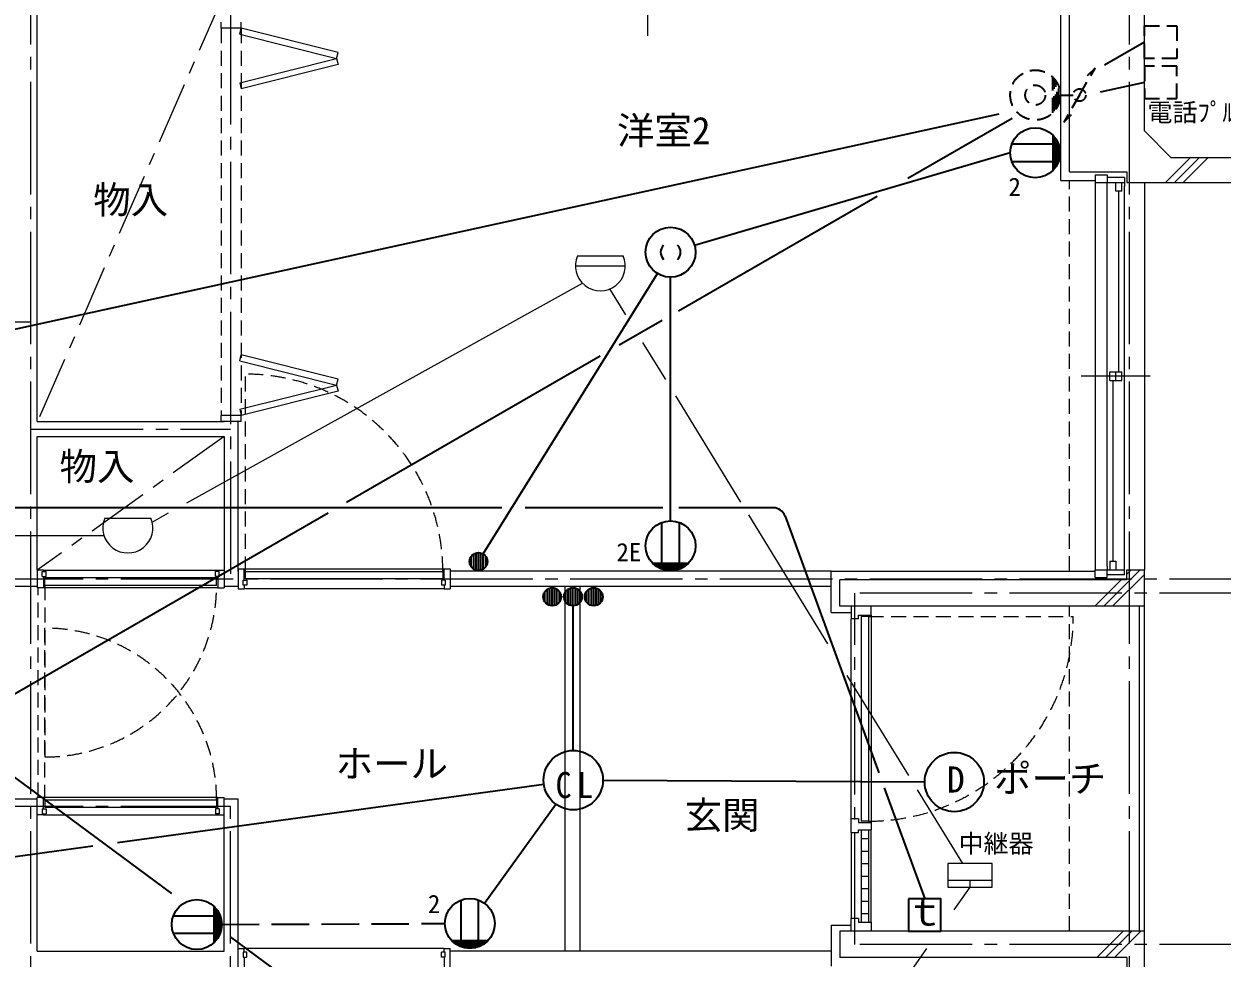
# Model space of a CAD drawing. Units: millimetres at full size, sheet at 1:50; details may follow other scales. Extents: x -9674 to 9699, y -6794 to 6791.
# Drawn here: x 1870 to 6668, y -145 to 3595 of the extents above; entities that cross this region are included whole.
import ezdxf
from ezdxf.enums import TextEntityAlignment as Align

# ---------------------------------------------------------------- set-up
doc = ezdxf.new("R2010")
doc.units = ezdxf.units.MM
doc.header["$LTSCALE"] = 50
for name, pattern in [('CHAIN1', [8, 5, -1, 1, -1]), ('CHAIN2', [12, 9, -1, 1, -1]), ('DASHED1', [1.8, 1.2, -0.6]), ('DASHED3', [4, 3, -1])]:
    doc.linetypes.add(name, pattern=pattern)
for name, color, linetype, lineweight in [('1-0_芯', 134, 'CHAIN2', 9), ('1-1_躯体', 134, 'Continuous', 9), ('1-2_間仕切', 134, 'Continuous', 9), ('1-3_建具', 134, 'Continuous', 9), ('1-5_設備', 134, 'Continuous', 9), ('1-6_ﾊﾞﾙｺﾆｰ・階段', 134, 'Continuous', 9), ('1-7_その他', 134, 'DASHED1', 9), ('1-8_ハッチ', 134, 'Continuous', 9), ('1-C_梁', 134, 'DASHED1', 9), ('2-0_芯', 2, 'Continuous', 35), ('2-E', 2, 'Continuous', 35), ('3-0', 3, 'DASHED1', 35), ('3-2', 3, 'DASHED1', 35), ('3-3', 1, 'Continuous', 25), ('3-E', 3, 'Continuous', 35)]:
    doc.layers.add(name, color=color, linetype=linetype, lineweight=lineweight)
doc.layers.add('1-A_文字', color=134, linetype='Continuous')
doc.styles.add('ＭＳ ゴシック', font='')
doc.styles.get('ＭＳ ゴシック').set_extended_font_data('MS Gothic')

msp = doc.modelspace()

# ---------------------------------------------------------------- linework, layer by layer
at = {"layer": '1-0_芯'}
for p, q in [((1897.5, -3087.09), (1897.5, 4842.91)), ((2697.5, 4842.91), (2697.5, 1372.91)), ((6297.5, -3087.09), (6297.5, 4842.91)), ((-2.5, 2402.91), (1897.5, 2402.91)), ((1897.5, 1972.91), (2697.5, 1972.91)), ((-8542.5, 1372.91), (8067.5, 1372.91)), ((5197.5, -90.59), (5197.5, 1316.41)), ((8067.5, 1316.41), (5197.5, 1316.41)), ((-8542.5, 462.91), (2697.5, 462.91)), ((2697.5, -3087.09), (2697.5, 462.91)), ((8067.5, -90.59), (5197.5, -90.59))]:
    msp.add_line(p, q, dxfattribs=at)
at = {"layer": '1-1_躯体'}
for p, q in [((6357.5, 3166.98), (6357.5, 4212.91)), ((6057.5, 3002.91), (6057.5, 3752.91)), ((6057.5, 3002.91), (6287.5, 3002.91)), ((6287.5, 3002.91), (6287.5, 2960.91)), ((6287.5, 2960.91), (6872.5, 2960.91)), ((6357.5, 1263.91), (6357.5, 1408.94)), ((6287.5, 1368.91), (5137.5, 1368.91)), ((6287.5, -143.09), (5137.5, -143.09)), ((6287.5, -143.09), (6287.5, -187.06))]:
    msp.add_line(p, q, dxfattribs=at)
for points in [[(6357.5, 3166.98), (6463.57, 3060.91), (6822.5, 3060.91)], [(6287.5, 1368.91), (6287.5, 1408.94), (6357.5, 1408.94)], [(6357.5, 1263.91), (5137.5, 1263.91), (5137.5, 1368.91)], [(6357.5, -38.09), (5137.5, -38.09), (5137.5, -143.09)], [(6287.5, -187.06), (6357.5, -187.06), (6357.5, -38.09)]]:
    msp.add_lwpolyline(points, dxfattribs=at)
at = {"layer": '1-2_間仕切'}
for p, q in [((1923.5, 2002.91), (1923.5, 3717.91)), ((1923.5, 2002.91), (2671.5, 2002.91)), ((2727.5, 1403.91), (2727.5, 2002.91)), ((1923.5, 1407.91), (1923.5, 1942.91)), ((5102.5, 1403.91), (3577.5, 1403.91)), ((1923.5, 1342.91), (97.5, 1342.91)), ((2727.5, 1342.91), (2671.5, 1342.91)), ((5102.5, 1342.91), (3577.5, 1342.91)), ((967.5, 492.91), (1923.5, 492.91)), ((1923.5, -117.09), (1923.5, 492.91)), ((2671.5, 492.91), (2727.5, 492.91)), ((2671.5, -117.09), (2671.5, 492.91)), ((2727.5, -117.09), (2727.5, 492.91)), ((1923.5, -117.09), (2671.5, -117.09)), ((5102.5, -117.09), (3577.5, -117.09))]:
    msp.add_line(p, q, dxfattribs=at)
msp.add_lwpolyline([(1923.5, 1942.91), (2671.5, 1942.91), (2671.5, 1402.91)], dxfattribs=at)
at = {"layer": '1-3_建具'}
for p, q in [((2740, 3577.91), (2740, 3602.91)), ((2733.94, 3553.66), (2740, 3577.91)), ((2733.94, 3359.63), (3121.99, 3456.65)), ((3121.99, 3456.65), (3128.06, 3432.39)), ((3128.06, 3432.39), (2740, 3335.38)), ((2733.94, 3359.63), (2740, 3335.38)), ((6160.5, 2990.91), (6161.53, 2990.91)), ((6160.5, 2990.91), (6207.5, 2990.91)), ((6207.5, 2990.91), (6207.5, 2960.91)), ((6277.5, 2980.91), (6207.5, 2980.91)), ((6277.5, 2980.91), (6277.5, 2945.91)), ((6160.5, 2960.91), (6160.5, 1408.94)), ((6207.5, 2960.91), (6277.5, 2960.91)), ((6207.5, 2945.91), (6207.5, 2960.91)), ((6207.5, 1423.94), (6207.5, 2945.91)), ((6266.5, 2925.91), (6266.5, 2960.91)), ((6277.5, 1423.94), (6277.5, 2945.91)), ((6357.5, 2960.91), (6357.5, 1408.94)), ((6254.5, 2202.42), (6254.5, 2925.91)), ((2733.94, 2246.2), (2740, 2270.45)), ((3128.06, 2173.43), (2740, 2270.45)), ((2733.94, 2246.2), (3121.99, 2149.18)), ((3121.99, 2149.18), (3128.06, 2173.43)), ((6380.98, 2184.92), (6104.02, 2184.92)), ((6218.5, 2167.42), (6218.5, 2202.42)), ((6218.5, 2202.42), (6266.5, 2202.42)), ((6218.5, 2167.42), (6266.5, 2167.42)), ((6230.5, 2167.42), (6230.5, 1443.94)), ((6242.5, 2167.42), (6242.5, 2202.42)), ((6266.5, 2167.42), (6266.5, 2202.42)), ((2740, 2027.91), (2660, 2027.91)), ((2660, 2002.91), (2660, 2027.91)), ((2733.94, 2052.17), (2740, 2027.91)), ((2740, 2002.91), (2740, 2027.91)), ((2740, 2002.91), (2660, 2002.91)), ((6218.5, 1443.94), (6242.5, 1443.94)), ((6218.5, 1443.94), (6218.5, 1408.94)), ((6242.5, 1443.94), (6242.5, 1408.94)), ((1943.5, 1402.91), (1958.5, 1402.91)), ((1943.5, 1382.91), (1943.5, 1402.91)), ((1948.5, 1407.91), (1948.5, 1402.91)), ((1948.5, 1407.91), (2646.5, 1407.91)), ((1958.5, 1382.91), (1958.5, 1402.91)), ((2636.5, 1382.91), (2636.5, 1402.91)), ((2651.5, 1402.91), (2636.5, 1402.91)), ((2646.5, 1407.91), (2646.5, 1402.91)), ((2651.5, 1382.91), (2651.5, 1402.91)), ((2727.5, 1412.91), (2727.5, 1332.91)), ((2727.5, 1412.91), (2752.5, 1412.91)), ((2757.5, 1372.91), (2757.5, 1402.91)), ((2757.5, 1402.91), (3547.5, 1402.91)), ((3547.5, 1402.91), (3547.5, 1372.91)), ((3552.5, 1367.91), (3552.5, 1412.91)), ((6207.5, 1423.94), (6207.5, 1408.94)), ((6207.5, 1408.94), (6277.5, 1408.94)), ((6207.5, 1378.94), (6207.5, 1408.94)), ((6277.5, 1388.94), (6277.5, 1423.94)), ((1943.5, 1382.91), (1958.5, 1382.91)), ((1948.5, 1382.91), (1948.5, 1337.91)), ((1953.5, 1347.91), (1953.5, 1377.91)), ((2641.5, 1377.91), (1953.5, 1377.91)), ((1953.5, 1347.91), (2641.5, 1347.91)), ((2651.5, 1382.91), (2636.5, 1382.91)), ((2641.5, 1347.91), (2641.5, 1377.91)), ((2646.5, 1382.91), (2646.5, 1337.91)), ((2747.5, 1367.91), (2762.5, 1367.91)), ((2747.5, 1347.91), (2747.5, 1367.91)), ((2762.5, 1347.91), (2747.5, 1347.91)), ((2752.5, 1347.91), (2752.5, 1332.91)), ((3547.5, 1372.91), (2757.5, 1372.91)), ((2762.5, 1367.91), (2762.5, 1347.91)), ((3542.5, 1367.91), (3542.5, 1347.91)), ((3557.5, 1367.91), (3542.5, 1367.91)), ((3557.5, 1347.91), (3542.5, 1347.91)), ((3552.5, 1347.91), (3552.5, 1332.91)), ((3557.5, 1367.91), (3557.5, 1347.91)), ((6160.5, 1378.94), (6161.53, 1378.94)), ((6160.5, 1378.94), (6207.5, 1378.94)), ((6277.5, 1388.94), (6207.5, 1388.94)), ((1948.5, 1337.91), (1923.5, 1337.91)), ((2646.5, 1337.91), (1948.5, 1337.91)), ((2646.5, 1337.91), (2671.5, 1337.91)), ((2727.5, 1332.91), (2752.5, 1332.91)), ((3552.5, 1332.91), (2752.5, 1332.91)), ((3552.5, 1332.91), (3577.5, 1332.91)), ((5182.5, 1263.91), (5182.5, 1212.91)), ((5182.5, 1248.91), (5182.5, 1227.91)), ((5262.5, 1227.91), (5262.5, 1263.91)), ((5212.5, 1212.91), (5182.5, 1212.91)), ((5182.5, 412.91), (5182.5, 1212.91)), ((5222.5, 1222.91), (5222.5, 402.91)), ((5252.5, 1222.91), (5222.5, 1222.91)), ((5252.5, 1222.91), (5252.5, 402.91)), ((5262.5, 1227.91), (5262.5, 397.91)), ((1948.5, 497.91), (1923.5, 497.91)), ((1948.5, 452.91), (1948.5, 497.91)), ((2646.5, 497.91), (1948.5, 497.91)), ((1953.5, 487.91), (1953.5, 457.91)), ((1953.5, 487.91), (2641.5, 487.91)), ((2641.5, 487.91), (2641.5, 457.91)), ((2646.5, 497.91), (2671.5, 497.91)), ((2646.5, 452.91), (2646.5, 497.91)), ((2671.5, 487.91), (2671.5, 497.91)), ((1943.5, 452.91), (1943.5, 432.91)), ((1943.5, 452.91), (1958.5, 452.91)), ((1943.5, 432.91), (1958.5, 432.91)), ((1948.5, 427.91), (1948.5, 432.91)), ((2641.5, 457.91), (1953.5, 457.91)), ((1958.5, 452.91), (1958.5, 432.91)), ((2636.5, 452.91), (2636.5, 432.91)), ((2651.5, 452.91), (2636.5, 452.91)), ((2651.5, 432.91), (2636.5, 432.91)), ((2646.5, 427.91), (2646.5, 432.91)), ((2651.5, 452.91), (2651.5, 432.91)), ((1948.5, 427.91), (2646.5, 427.91)), ((2646.5, 427.91), (2671.5, 427.91)), ((5212.5, 412.91), (5182.5, 412.91)), ((5182.5, 357.91), (5182.5, 412.91)), ((5212.5, 412.91), (5212.5, 397.91)), ((5252.5, 402.91), (5222.5, 402.91)), ((5182.5, 357.91), (5182.5, 12.91)), ((5222.5, 367.91), (5222.5, -2.09)), ((5252.5, 367.91), (5252.5, -2.09)), ((5262.5, -2.09), (5262.5, 367.91)), ((5222.5, 332.91), (5252.5, 332.91)), ((5222.5, 282.91), (5252.5, 282.91)), ((5222.5, 232.91), (5252.5, 232.91)), ((5222.5, 182.91), (5252.5, 182.91)), ((5222.5, 132.91), (5252.5, 132.91)), ((5222.5, 82.91), (5252.5, 82.91)), ((5212.5, 12.91), (5182.5, 12.91)), ((5182.5, -38.09), (5182.5, 12.91)), ((5222.5, 32.91), (5252.5, 32.91)), ((5182.5, -23.09), (5182.5, -2.09)), ((5262.5, -2.09), (5262.5, -38.09)), ((2727.5, -187.09), (2727.5, -107.09)), ((2727.5, -107.09), (2752.5, -107.09)), ((2762.5, -122.09), (2747.5, -122.09)), ((2747.5, -122.09), (2747.5, -142.09)), ((2747.5, -142.09), (2762.5, -142.09)), ((2752.5, -122.09), (2752.5, -107.09)), ((3552.5, -107.09), (2752.5, -107.09)), ((2762.5, -142.09), (2762.5, -122.09)), ((3542.5, -142.09), (3542.5, -122.09)), ((3557.5, -122.09), (3542.5, -122.09)), ((3557.5, -142.09), (3542.5, -142.09)), ((3552.5, -107.09), (3577.5, -107.09)), ((3552.5, -122.09), (3552.5, -107.09)), ((3552.5, -142.09), (3552.5, -187.09)), ((3557.5, -142.09), (3557.5, -122.09))]:
    msp.add_line(p, q, dxfattribs=at)
at = {"layer": '1-3_建具', "linetype": 'DASHED1'}
for p, q in [((2660, 3577.91), (2660, 2027.91)), ((2740, 3577.91), (2740, 2027.91)), ((2757.5, 1402.91), (2757.5, 2192.91)), ((1953.5, 1347.91), (1953.5, 659.91)), ((5252.5, 1222.91), (6072.5, 1222.91)), ((1953.5, 487.91), (1953.5, 1175.91))]:
    msp.add_line(p, q, dxfattribs=at)
at = {"layer": '1-3_建具'}
for points in [[(2740, 3577.91), (2660, 3577.91), (2660, 3602.91)], [(2733.94, 3553.66), (3121.99, 3456.65), (3128.06, 3480.9), (2740, 3577.91)], [(6160.5, 2990.91), (6160.5, 2960.91), (6207.5, 2960.91)], [(6266.5, 2925.91), (6242.5, 2925.91), (6242.5, 2960.91)], [(2733.94, 2052.17), (3121.99, 2149.18), (3128.06, 2124.93), (2740, 2027.91)], [(1948.5, 1407.91), (1923.5, 1407.91), (1923.5, 1337.91)], [(2646.5, 1407.91), (2671.5, 1407.91), (2671.5, 1337.91)], [(2752.5, 1367.91), (2752.5, 1412.91), (3552.5, 1412.91)], [(3552.5, 1412.91), (3577.5, 1412.91), (3577.5, 1332.91)], [(6160.5, 1378.94), (6160.5, 1408.94), (6207.5, 1408.94)], [(5212.5, 1212.91), (5212.5, 1227.91), (5262.5, 1227.91)], [(1948.5, 427.91), (1923.5, 427.91), (1923.5, 497.91)], [(5212.5, 397.91), (5262.5, 397.91), (5262.5, 367.91)], [(5182.5, 357.91), (5212.5, 357.91), (5212.5, 367.91), (5262.5, 367.91)], [(5212.5, 12.91), (5212.5, -2.09), (5262.5, -2.09)], [(2752.5, -142.09), (2752.5, -187.09), (3552.5, -187.09)], [(3552.5, -187.09), (3577.5, -187.09), (3577.5, -107.09)]]:
    msp.add_lwpolyline(points, dxfattribs=at)
at = {"layer": '1-3_建具', "linetype": 'DASHED1'}
for centre, radius, start, end in [((2757.5, 1402.91), 790, 360, 90), ((1953.5, 1347.91), 688, 270, 0), ((5252.5, 1222.91), 820, 270, 0), ((1953.5, 487.91), 688, 0, 90)]:
    msp.add_arc(centre, radius, start, end, dxfattribs=at)
at = {"layer": '1-5_設備'}
for p, q in [((4037.5, -117.09), (4037.5, 1342.91)), ((4097.5, -117.09), (4097.5, 1342.91))]:
    msp.add_line(p, q, dxfattribs=at)
at = {"layer": '1-6_ﾊﾞﾙｺﾆｰ・階段'}
for p, q in [((6337.5, -38.09), (6337.5, 1263.91)), ((6357.5, -38.09), (6357.5, 1263.91))]:
    msp.add_line(p, q, dxfattribs=at)
at = {"layer": '1-7_その他', "linetype": 'CHAIN1'}
for p, q in [((4367.5, 4037.91), (4367.5, 3547.91)), ((2671.5, 3717.91), (1923.5, 2002.91)), ((2671.5, 1942.91), (1923.5, 1407.91))]:
    msp.add_line(p, q, dxfattribs=at)
at = {"layer": '1-8_ハッチ'}
for p, q in [((6022.5, 2967.91), (6022.5, 3717.91)), ((6442.15, 2960.91), (6542.15, 3060.91)), ((6477.51, 2960.91), (6577.51, 3060.91)), ((6512.87, 2960.91), (6612.87, 3060.91)), ((6022.5, 2967.91), (6160.5, 2967.91)), ((6194.72, 1263.91), (6339.75, 1408.94)), ((6287.5, 1392.05), (6304.39, 1408.94)), ((6159.37, 1263.91), (6264.37, 1368.91)), ((6230.08, 1263.91), (6357.5, 1391.33)), ((5102.5, 1238.91), (5182.5, 1238.91)), ((5102.5, -13.09), (5182.5, -13.09)), ((5102.5, -13.09), (5102.5, -178.09)), ((6166.58, -143.09), (6271.58, -38.09)), ((6201.94, -143.09), (6306.94, -38.09)), ((6237.29, -143.09), (6342.29, -38.09))]:
    msp.add_line(p, q, dxfattribs=at)
msp.add_lwpolyline([(5102.5, 1238.91), (5102.5, 1403.91), (6160.5, 1403.91)], dxfattribs=at)
at = {"layer": '1-C_梁'}
for p, q in [((6057.5, 1403.91), (6057.5, 2967.91)), ((1927.5, 497.91), (1927.5, 1337.91)), ((6057.5, -38.09), (6057.5, 1263.91))]:
    msp.add_line(p, q, dxfattribs=at)
at = {"layer": '2-0_芯'}
for p, q in [((6357.5, 3522.36), (6197.4, 3430.01)), ((5828.07, 3216.96), (5409.89, 2975.72)), ((5990.11, 3150.93), (5990.11, 3008.1)), ((5993.11, 3147.86), (5993.11, 3011.17)), ((5999.11, 3140.82), (5999.11, 3018.21)), ((6005.11, 3132.19), (6005.11, 3026.84)), ((6011.11, 3120.98), (6011.11, 3038.05)), ((4555.71, 2709.32), (5820.08, 3080.65)), ((5826.4, 3114.52), (6013.79, 3114.52)), ((6017.11, 3103.84), (6017.11, 3055.19)), ((5826.4, 3044.52), (6013.79, 3044.52)), ((5287.04, 2904.86), (4491.12, 2445.72)), ((3709.36, 1472.77), (4407.01, 2596.2)), ((4459.77, 1605.41), (4459.77, 2581.15)), ((4425.38, 2407.8), (4253.92, 2308.9)), ((4177.52, 2264.82), (3162.29, 1679.18)), ((3088.68, 1636.72), (1627.5, 793.83)), ((4424.77, 1411.7), (4424.77, 1599.09)), ((4494.77, 1411.7), (4494.77, 1599.09)), ((3661.56, 1420.58), (3661.56, 1463.79)), ((3671.16, 1411.73), (3671.16, 1472.64)), ((3680.76, 1407.48), (3680.76, 1476.89)), ((3690.36, 1406.18), (3690.36, 1478.19)), ((3699.97, 1407.48), (3699.97, 1476.89)), ((3709.57, 1411.73), (3709.57, 1472.64)), ((3719.17, 1420.58), (3719.17, 1463.79)), ((4531.18, 1435.38), (4388.35, 1435.38)), ((4528.11, 1432.38), (4391.43, 1432.38)), ((4521.08, 1426.38), (4398.46, 1426.38)), ((4512.45, 1420.38), (4407.09, 1420.38)), ((4501.23, 1414.38), (4418.3, 1414.38)), ((4484.09, 1408.38), (4435.45, 1408.38)), ((3956.59, 1279.9), (3956.59, 1323.11)), ((3966.19, 1271.04), (3966.19, 1331.96)), ((3975.79, 1266.8), (3975.79, 1336.21)), ((3985.4, 1265.5), (3985.4, 1337.51)), ((3995, 1266.8), (3995, 1336.21)), ((4004.6, 1271.04), (4004.6, 1331.96)), ((4014.2, 1279.9), (4014.2, 1323.11)), ((4039.94, 1279.9), (4039.94, 1323.11)), ((4049.54, 1271.04), (4049.54, 1331.96)), ((4059.14, 1266.8), (4059.14, 1336.21)), ((4068.74, 1265.5), (4068.74, 1337.51)), ((4078.35, 1266.8), (4078.35, 1336.21)), ((4087.95, 1271.04), (4087.95, 1331.96)), ((4097.55, 1279.9), (4097.55, 1323.11)), ((4123.29, 1279.9), (4123.29, 1323.11)), ((4132.89, 1271.04), (4132.89, 1331.96)), ((4142.49, 1266.8), (4142.49, 1336.21)), ((4152.09, 1265.5), (4152.09, 1337.51)), ((4161.69, 1266.8), (4161.69, 1336.21)), ((4171.3, 1271.04), (4171.3, 1331.96)), ((4180.9, 1279.9), (4180.9, 1323.11)), ((4068.74, 1265.5), (4068.74, 685.93)), ((2462.68, 113.43), (1627.5, 730.07)), ((2244.9, 317.44), (3952.32, 551.06)), ((4188.77, 566.59), (5477.26, 560.34)), ((3714.33, 74.46), (4000.48, 470.86)), ((1343.84, 194.15), (2146.38, 303.96)), ((2631.9, -82.47), (2631.9, 60.36)), ((2634.9, -79.39), (2634.9, 57.29)), ((2640.9, -72.36), (2640.9, 50.26)), ((3620.79, -100.34), (3620.79, 87.05)), ((3690.79, -100.34), (3690.79, 87.05)), ((2468.19, 23.95), (2655.58, 23.95)), ((2646.9, -63.73), (2646.9, 41.63)), ((2652.9, -52.52), (2652.9, 30.41)), ((2658.9, -35.37), (2658.9, 13.27)), ((2468.19, -46.05), (2655.58, -46.05)), ((4276.35, -1225.67), (2697.47, -59.93)), ((3727.2, -76.66), (3584.37, -76.66)), ((3724.13, -79.66), (3587.44, -79.66)), ((3717.1, -85.66), (3594.48, -85.66)), ((3708.47, -91.66), (3603.11, -91.66)), ((3697.25, -97.66), (3614.32, -97.66)), ((3680.11, -103.66), (3631.47, -103.66))]:
    msp.add_line(p, q, dxfattribs=at)
at = {"layer": '2-0_芯', "linetype": 'DASHED1'}
msp.add_lwpolyline([(6487.5, 3587.36), (6487.5, 3457.36), (6357.5, 3457.36), (6357.5, 3587.36)], close=True, dxfattribs=at)
at = {"layer": '2-0_芯'}
for centre, radius in [((5920.09, 3079.52), 100.02), ((4459.77, 2681.15), 100), ((4459.77, 1505.39), 100.02), ((3690.36, 1442.19), 36.01), ((3985.4, 1301.5), 36.01), ((4068.74, 1301.5), 36.01), ((4152.09, 1301.5), 36.01), ((2561.89, -11.05), 100.02), ((3655.79, -6.64), 100.02)]:
    msp.add_circle(centre, radius, dxfattribs=at)
for centre, start, end in [((4459.85, 2681.15), 134.60825, 225.39172), ((4459.69, 2681.15), 314.60825, 45.39172)]:
    msp.add_arc(centre, 40.08, start, end, dxfattribs=at)
at = {"layer": '2-E', "linetype": 'DASHED3'}
msp.add_line((2661.91, -10.65), (3555.77, -7.05), dxfattribs=at)
at = {"layer": '2-E'}
for centre in [(4070, 567.16), (5596.03, 559.77)]:
    msp.add_circle(centre, 118.77, dxfattribs=at)
at = {"layer": '3-0'}
msp.add_lwpolyline([(6487.5, 3296.34), (6487.5, 3426.34), (6357.5, 3426.34), (6357.5, 3296.34)], close=True, dxfattribs=at)
at = {"layer": '3-2'}
for p, q in [((5990.09, 3238.96), (5990.09, 3381.79)), ((5996.09, 3245.39), (5996.09, 3375.37)), ((6002.09, 3253.14), (6002.09, 3367.61)), ((6008.09, 3262.88), (6008.09, 3357.87)), ((6014.09, 3276.26), (6014.09, 3344.49)), ((6020.09, 3310.38), (6072.04, 3310.38)), ((6097.04, 3310.38), (6034.54, 3202.12)), ((6034.54, 3202.12), (6065.44, 3233.02))]:
    msp.add_line(p, q, dxfattribs=at)
msp.add_lwpolyline([(6097.04, 3310.38), (6159.54, 3418.63), (6128.64, 3387.73)], dxfattribs=at)
for centre, radius in [((5920.09, 3310.38), 100), ((5920.09, 3310.38), 40), ((6097.04, 3310.38), 25)]:
    msp.add_circle(centre, radius, dxfattribs=at)
at = {"layer": '3-3'}
for p, q in [((4086.86, 2667.01), (4270.23, 2667.01)), ((4078.52, 2627), (4278.56, 2627)), ((2521.8, 1677.62), (4106.88, 2557.23)), ((4280.9, 2430.29), (4216.85, 2534.61)), ((4440.12, 2170.99), (4348.7, 2319.88)), ((4741.65, 1679.92), (4480.02, 2106.02)), ((2383.28, 1600.74), (2449.52, 1637.5)), ((2194.46, 1616.85), (2377.83, 1616.85)), ((5089.69, 1113.1), (4772.82, 1629.16)), ((1640.33, 1546.84), (2190.72, 1546.84)), ((5413.31, 586.06), (5167.27, 986.75)), ((5630.11, 232.98), (5448.56, 528.65)), ((5570.46, 166.37), (5747.85, 166.37)), ((5659.16, 138.37), (5659.16, 166.37)), ((5595.69, 48.28), (5659.16, 138.37)), ((4613.66, -1345.6), (5486.23, -107.09))]:
    msp.add_line(p, q, dxfattribs=at)
msp.add_lwpolyline([(5570.46, 138.37), (5747.85, 138.37), (5747.85, 232.98), (5570.46, 232.98)], close=True, dxfattribs=at)
for centre in [(4178.54, 2627.01), (2286.14, 1576.86)]:
    msp.add_arc(centre, 100.03, 156.4305, 23.56947, dxfattribs=at)
at = {"layer": '3-E'}
for p, q in [((6357.5, 3361.34), (6180.03, 3322.53)), ((5774.81, 3233.93), (729.77, 2130.78)), ((3783.2, 1657.63), (1355.88, 1657.63)), ((4428.82, 1657.63), (3876.62, 1657.63)), ((4871.34, 1657.63), (4493.18, 1657.63)), ((4918.31, 1624.77), (5293.61, 595.89)), ((5315.38, 536.2), (5477.44, 91.91))]:
    msp.add_line(p, q, dxfattribs=at)
msp.add_lwpolyline([(5412.44, 91.91), (5412.44, -38.09), (5542.44, -38.09), (5542.44, 91.91)], close=True, dxfattribs=at)
msp.add_arc((4871.34, 1607.63), 50, 20.04012, 90, dxfattribs=at)

# ---------------------------------------------------------------- texts
at = {"layer": '1-A_文字', "style": 'ＭＳ ゴシック'}
for s, p in [('洋室2', (4245, 3080.4)), ('物入', (2147.5, 2802.91)), ('物入', (2012.44, 1735.17)), ('ホール', (3118.15, 545.02)), ('ポーチ', (5754.94, 485.51)), ('玄関', (4515.85, 339.15))]:
    msp.add_text(s, height=110, dxfattribs=at).set_placement(p, align=Align.BOTTOM_LEFT)
at = {"layer": '2-0_芯', "color": 7, "style": 'ＭＳ ゴシック'}
for s, p in [('2', (5812.76, 2884.41)), ('2E', (4242.83, 1421.51)), ('2', (3487.55, 12.9))]:
    msp.add_text(s, height=73.31, dxfattribs=at).set_placement(p, align=Align.BOTTOM_LEFT)
at = {"layer": '2-E', "color": 7, "style": 'ＭＳ ゴシック'}
for s, height, p in [('D', 104.5, (5566.51, 486.17)), ('ｔ', 110, (5402.44, -48.09))]:
    msp.add_text(s, height=height, dxfattribs=at).set_placement(p, align=Align.BOTTOM_LEFT)
at = {"layer": '2-E', "color": 7, "insert": (3998.92, 493.57), "char_height": 104.5, "attachment_point": 7, "style": 'ＭＳ ゴシック'}
msp.add_mtext('\\T1.36;\\W0.9;CL', dxfattribs=at)
at = {"layer": '3-E', "color": 7, "style": 'ＭＳ ゴシック'}
for s, p in [('電話ﾌﾟﾙﾎﾞｯｸｽ', (6369.43, 3182.7)), ('中継器', (5613.07, 254.99))]:
    msp.add_text(s, height=73.31, dxfattribs=at).set_placement(p, align=Align.BOTTOM_LEFT)

doc.saveas('drawing.dxf')
